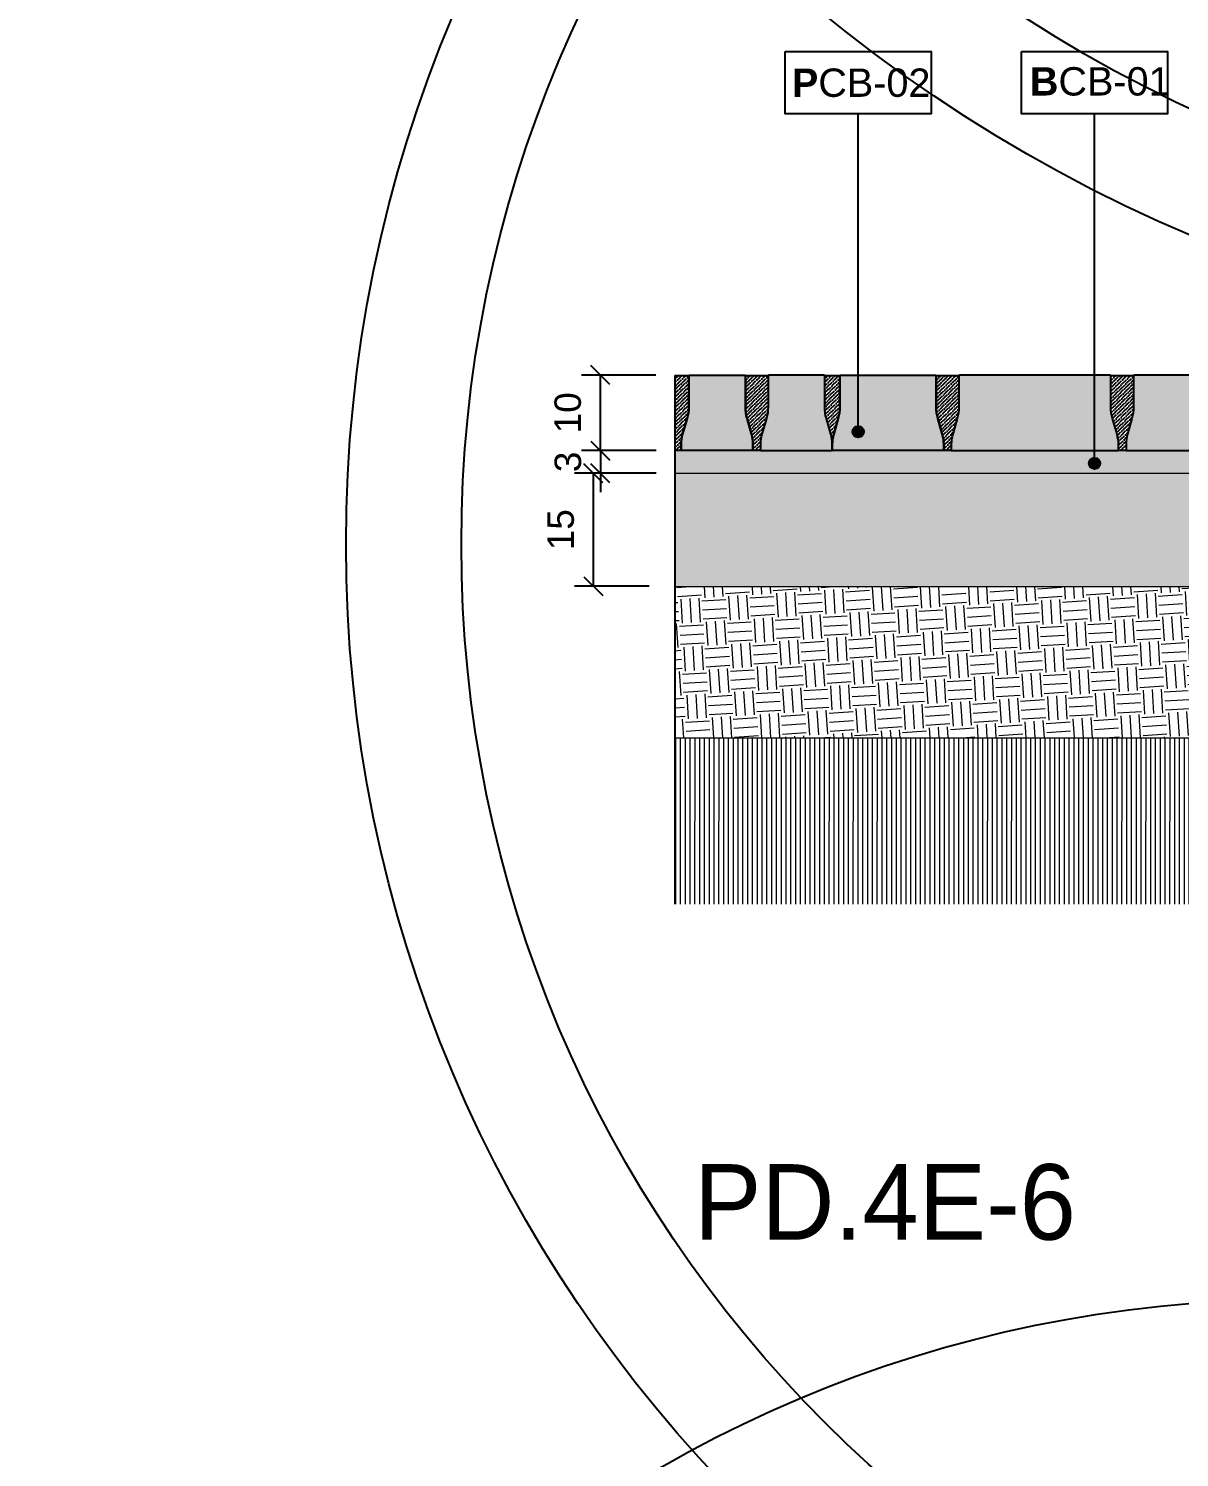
# Model space of a CAD drawing. Header units: metres. Extents: x -325 to 301, y -147 to 149.
# Drawn here: x 56.992 to 58.516, y 74.22 to 76.111 of the extents above; entities that cross this region are included whole.
import ezdxf

# ---------------------------------------------------------------- set-up
doc = ezdxf.new("R2010")
doc.units = ezdxf.units.M
doc.layers.get('Defpoints').update_dxf_attribs({"lineweight": 13})
for name, color, linetype, plot in [('-aux', 50, 'Continuous', False), ('-AUX-TWQ', 1, 'Continuous', False), ('-AUX_MON', 3, 'Continuous', False)]:
    doc.layers.add(name, color=color, linetype=linetype, plot=plot)
doc.layers.add('0-TX-1_25', color=7, linetype='Continuous', true_color=0x3f4f7f)
doc.layers.add('EIT_3 TR sorra', color=7, linetype='Continuous', true_color=0xd8ceb0)
doc.layers.add('03-TR-Paviment_05_Open Joint Precast Pavements', color=7, linetype='Continuous', lineweight=5, true_color=0xb3b3b3)
doc.layers.add('3-TR tot_u', color=7, linetype='Continuous', lineweight=5, true_color=0x787878)
for name, color, linetype, lineweight in [('1-CM', 7, 'Continuous', 0), ('3-TR Seleccionat', 44, 'Continuous', 0), ('3-TR Tot-u', 37, 'Continuous', 0)]:
    doc.layers.add(name, color=color, linetype=linetype, lineweight=lineweight)
for name, color, linetype in [('1-L- kodolé', 7, 'Continuous'), ('1-SECCIÓ', 1, 'Continuous'), ('A-KEYPLAN_HATCH', 7, 'Continuous'), ('A_TEXT_2', 7, 'Continuous')]:
    doc.layers.add(name, color=color, linetype=linetype)
doc.styles.get("Standard").update_dxf_attribs({"font": 'arial.ttf'})
doc.styles.add('x-llegenda materials$0$ENGRAVERS', font='TT0586M.TTF')
doc.dimstyles.new('ISO-25', dxfattribs={"dimtxt": 0.1, "dimasz": 0.1, "dimexe": 0.1, "dimexo": 0.1, "dimgap": 0.1, "dimtad": 1, "dimdec": 0, "dimlfac": 100, "dimzin": 9, "dimtxsty": 'Standard', "dimblk": 'OBLIQUE', "dimcen": 0.1, "dimadec": 0, "dimazin": 0, "dimtfac": 1, "dimtdec": 0, "dimtmove": 0, "dimatfit": 3, "dimldrblk": 'OBLIQUE', "dimfxl": 1, "dimarcsym": 0})

# ---------------------------------------------------------------- blocks, each defined once
blk = doc.blocks.new('_Oblique')
at = {"color": 0, "lineweight": -2}
blk.add_line((-0.499999999995058, -0.4999999998130015), (0.500000000028669, 0.500000000163238), dxfattribs=at)
blk = doc.blocks.new('*D1094')
at = {"layer": '0-TX-1_25', "color": 0, "lineweight": -2, "transparency": 16777216}
for p, q in [((57.82275283363418, 75.65227871959667), (57.72407200035325, 75.65227871959667)), ((57.74907200035324, 75.65227871959667), (57.74907200035324, 75.55227519607892)), ((57.82293980595258, 75.55227519607892), (57.72407200035325, 75.55227519607892))]:
    blk.add_line(p, q, dxfattribs=at)
at = {"layer": 'Defpoints', "color": 0, "transparency": 16777216}
for p in [(57.84775283363417, 75.65227871959667), (57.74907200035324, 75.55227519607892), (57.84793980595258, 75.55227519607892)]:
    blk.add_point(p, dxfattribs=at)
at = {"layer": '0-TX-1_25', "color": 0, "lineweight": -2, "transparency": 16777216, "xscale": 0.025, "yscale": 0.025, "zscale": 0.025}
for p, rotation in [((57.74907200035324, 75.65227871959667), 90), ((57.74907200035324, 75.55227519607892), 270)]:
    blk.add_blockref('_Oblique', p, dxfattribs=dict(at, rotation=rotation))
at = {"layer": '0-TX-1_25', "color": 0, "transparency": 16777216, "insert": (57.70620194578299, 75.60227695783777), "char_height": 0.035, "attachment_point": 5, "rotation": 90}
blk.add_mtext('10', dxfattribs=at)
blk = doc.blocks.new('*D1095')
at = {"layer": '0-TX-1_25', "color": 0, "lineweight": -2, "transparency": 16777216}
for p, q in [((57.74925898052884, 75.55227519607892), (57.74925898052884, 75.57727519607893)), ((57.82293980595258, 75.55227519607892), (57.72425898052884, 75.55227519607892)), ((57.74925898052884, 75.55227519607892), (57.74925898052884, 75.52227894296014)), ((57.82293980463242, 75.52227894296014), (57.72425898052884, 75.52227894296014)), ((57.74925898052884, 75.52227894296014), (57.74925898052884, 75.49727894296014))]:
    blk.add_line(p, q, dxfattribs=at)
at = {"layer": 'Defpoints', "color": 0, "transparency": 16777216}
for p in [(57.84793980595258, 75.55227519607892), (57.74925898052884, 75.52227894296014), (57.84793980463242, 75.52227894296014)]:
    blk.add_point(p, dxfattribs=at)
at = {"layer": '0-TX-1_25', "color": 0, "lineweight": -2, "transparency": 16777216, "xscale": 0.025, "yscale": 0.025, "zscale": 0.025}
for p, rotation in [((57.74925898052884, 75.55227519607892), 270), ((57.74925898052884, 75.52227894296014), 90)]:
    blk.add_blockref('_Oblique', p, dxfattribs=dict(at, rotation=rotation))
at = {"layer": '0-TX-1_25', "color": 0, "transparency": 16777216, "insert": (57.70637698871438, 75.5372770695195), "char_height": 0.035, "attachment_point": 5, "rotation": 90}
blk.add_mtext('3', dxfattribs=at)
blk = doc.blocks.new('*D1096')
at = {"layer": '0-TX-1_25', "color": 0, "lineweight": -2, "transparency": 16777216}
for p, q in [((57.82325876789861, 75.5222789424854), (57.71479386893256, 75.5222789424854)), ((57.73979386893256, 75.5222789424854), (57.73979386893256, 75.37281975556263)), ((57.81398064272133, 75.37281975556263), (57.71479386893256, 75.37281975556263))]:
    blk.add_line(p, q, dxfattribs=at)
at = {"layer": 'Defpoints', "color": 0, "transparency": 16777216}
for p in [(57.84825876789861, 75.5222789424854), (57.73979386893256, 75.37281975556263), (57.83898064272132, 75.37281975556263)]:
    blk.add_point(p, dxfattribs=at)
at = {"layer": '0-TX-1_25', "color": 0, "lineweight": -2, "transparency": 16777216, "xscale": 0.025, "yscale": 0.025, "zscale": 0.025}
for p, rotation in [((57.73979386893256, 75.5222789424854), 90), ((57.73979386893256, 75.37281975556263), 270)]:
    blk.add_blockref('_Oblique', p, dxfattribs=dict(at, rotation=rotation))
at = {"layer": '0-TX-1_25', "color": 0, "transparency": 16777216, "insert": (57.69692381436231, 75.44754934902399), "char_height": 0.035, "attachment_point": 5, "rotation": 90}
blk.add_mtext('15', dxfattribs=at)
blk = doc.blocks.new('POINT')
at = {"layer": '0-TX-1_25'}
h = blk.add_hatch(dxfattribs=at)
h.set_pattern_fill('ANGLE', color=256)
h.set_pattern_definition([(0, (-83.74681484067048, -12.72584030761209), (0, 6.985), [5.08, -1.905]), (90, (-83.74681484067048, -12.72584030761209), (-6.985, 4.277078946022131e-16), [5.08, -1.905])])
edge = h.paths.add_edge_path()
edge.add_arc((0, 0), 0.0075, 0, 360)
h = blk.add_hatch(color=256, dxfattribs=at)
h.dxf.hatch_style = 1
edge = h.paths.add_edge_path()
edge.add_arc((0, 0), 0.0075, 0, 360)
blk.add_circle((0, 0), 0.0075, dxfattribs=at)
blk = doc.blocks.new('hatch keyplan 2')
at = {"layer": 'A-KEYPLAN_HATCH'}
blk.add_lwpolyline([(0, 0.005476596624248486), (0.012874798693294, 0.005476596623793739), (0.012874798693294, -2.273736754432321e-13), (0, 0)], close=True, dxfattribs=at)
blk = doc.blocks.new('hatch keyplan')
at = {"layer": 'A-KEYPLAN_HATCH'}
blk.add_blockref('hatch keyplan 2', (1.430579833341536, 0.8521467901477053), dxfattribs=at)
blk = doc.blocks.new('B-CB01')
at = {"layer": 'A-KEYPLAN_HATCH'}
blk.add_blockref('hatch keyplan', (-1.430579833341536, -0.8521467901477052), dxfattribs=at)
at = {"layer": 'A_TEXT_2', "insert": (-0.0007977308478921419, 0.004105509799023688), "char_height": 0.0025, "attachment_point": 1}
blk.add_mtext_dynamic_manual_height_columns('\\pi0.00152;{\\fArial|b1|i0|c0|p34;B}CB-01', width=0.01456192034901793, gutter_width=0.015, heights=[0], dxfattribs=at)
blk = doc.blocks.new('PCB03')
at = {"layer": 'A-KEYPLAN_HATCH'}
blk.add_blockref('hatch keyplan', (-1.42957983326266, -0.8521467901535917), dxfattribs=at)
at = {"layer": 'A_TEXT_2', "insert": (0.0002022692309803231, 0.0039881901570753), "char_height": 0.0025, "attachment_point": 1}
blk.add_mtext_dynamic_manual_height_columns('\\pi0.00139;{\\fArial|b1|i0|c0|p34;P}CB-02', width=0.01456192034901793, gutter_width=0.015, heights=[0], dxfattribs=at)

msp = doc.modelspace()

# ---------------------------------------------------------------- hatches: boundary and pattern name
at = {"layer": '03-TR-Paviment_05_Open Joint Precast Pavements'}
h = msp.add_hatch(color=256, dxfattribs=at)
h.dxf.hatch_style = 1
edge = h.paths.add_edge_path()
edge.add_line((57.8562230677293, 75.55227871775085), (57.85622306734687, 75.56047449936551))
edge.add_arc((57.90464062352899, 75.56047450022561), 0.04841755618212319, 164.0009818914232, 180.0000010178121, ccw=False)
edge.add_line((57.85809845265879, 75.57381938978446), (57.86404509372597, 75.59455912436258))
edge.add_arc((57.80911391881257, 75.61030936953193), 0.05714459029743165, 344.00097900546, 359.9999981317428)
edge.add_line((57.86625850911, 75.6103093676686), (57.86625850952764, 75.65143464193193))
edge.add_line((57.86625850952764, 75.65143464193193), (57.8670557155979, 75.65143464285514))
edge.add_line((57.8670557155979, 75.65143464285514), (57.86705571467517, 75.65227871959664))
edge.add_line((57.86705571467517, 75.65227871959664), (57.94035351004911, 75.65227871792096))
edge.add_line((57.94035351004911, 75.65227871792096), (57.94035350817791, 75.6514346397825))
edge.add_line((57.94035350817791, 75.6514346397825), (57.94115071378251, 75.65143464349968))
edge.add_line((57.94115071378251, 75.65143464349968), (57.94115071289921, 75.61030936644238))
edge.add_arc((57.99829530153981, 75.61030936737805), 0.0571445886405968, 180.0000009381467, 195.99902006443)
edge.add_line((57.94336412796338, 75.59455912355708), (57.94931076814366, 75.57381938559857))
edge.add_arc((57.90276859653667, 75.56047450029857), 0.0484175557165482, -6.10270188872164e-06, 15.999013023686189, ccw=False)
edge.add_line((57.95118615225321, 75.5604744951415), (57.95118615217, 75.5522787167865))
edge.add_line((57.95118615217, 75.5522787167865), (57.8562230677293, 75.55227871775085))
h = msp.add_hatch(color=256, dxfattribs=at)
h.dxf.hatch_style = 1
edge = h.paths.add_edge_path()
edge.add_line((58.05614923778415, 75.55227871572058), (58.05614923786736, 75.56047449593824))
edge.add_arc((58.00773167813875, 75.56047449659057), 0.0484175597286054, 359.9999992280476, 375.9990183544354)
edge.add_line((58.05427385236081, 75.57381938732662), (58.04832721311186, 75.5945591215598))
edge.add_arc((58.10325839023493, 75.61030936418963), 0.05714459172157181, 179.9999988099977, 195.9990179362802, ccw=False)
edge.add_line((58.04611379851336, 75.6103093653765), (58.04611379799967, 75.65143464010548))
edge.add_line((58.04611379799967, 75.65143464010548), (58.04531659332639, 75.65143464011355))
edge.add_line((58.04531659332639, 75.65143464011355), (58.04531659286928, 75.65227871592371))
edge.add_line((58.04531659286928, 75.65227871592371), (57.97201879889234, 75.6522787175994))
edge.add_line((57.97201879889234, 75.6522787175994), (57.97201879888376, 75.65143464039225))
edge.add_line((57.97201879888376, 75.65143464039225), (57.97122159374481, 75.65143464319429))
edge.add_line((57.97122159374481, 75.65143464319429), (57.97122159286153, 75.61030936613702))
edge.add_arc((57.91407700776718, 75.61030936704218), 0.05714458509434196, 344.00097996616404, 359.9999990924447, ccw=False)
edge.add_line((57.96900817794312, 75.59455912422796), (57.96306153780728, 75.57381938499326))
edge.add_arc((58.00960370678796, 75.56047449401039), 0.04841755475828228, 164.0009796552763, 179.9999987816659)
edge.add_line((57.96118615202968, 75.56047449503994), (57.96118615287778, 75.55227871668494))
edge.add_line((57.96118615287778, 75.55227871668494), (58.05614923778415, 75.55227871572058))
h = msp.add_hatch(color=256, dxfattribs=at)
h.dxf.hatch_style = 1
edge = h.paths.add_edge_path()
edge.add_line((58.05614923778413, 75.55227871711756), (58.05614923786736, 75.56047449593824))
edge.add_arc((58.10456679120158, 75.56047449301911), 0.04841755333422535, 164.0009774192146, 179.9999965456038, ccw=False)
edge.add_line((58.0580246241106, 75.57381938542586), (58.06397126378079, 75.59455912140095))
edge.add_arc((58.00904008485524, 75.61030936206572), 0.05714459291261273, 344.0009844557787, 360.0000035820609)
edge.add_line((58.06618467776786, 75.61030936563833), (58.06618467725417, 75.65143463943596))
edge.add_line((58.06618467725417, 75.65143463943596), (58.06698188472142, 75.65143463989355))
edge.add_line((58.06698188472142, 75.65143463989355), (58.06698188426434, 75.65227871710069))
edge.add_line((58.06698188426434, 75.65227871710069), (58.1928077559778, 75.65227871768556))
edge.add_line((58.1928077559778, 75.65227871768556), (58.19280775457224, 75.65143463861577))
edge.add_line((58.19280775457224, 75.65143463861577), (58.1936049606425, 75.65143464326428))
edge.add_line((58.1936049606425, 75.65143464326428), (58.19360496022487, 75.61030936667265))
edge.add_arc((58.2507495490984, 75.61030936926507), 0.05714458887352697, 180.0000025992741, 195.9990217255566)
edge.add_line((58.1958183757547, 75.59455912378732), (58.201765014538, 75.57381938536317))
edge.add_arc((58.15522284409511, 75.5604744917793), 0.04841755688074691, 3.7001378814238706e-06, 15.999022826525788, ccw=False)
edge.add_line((58.20364040097585, 75.56047449490609), (58.20364040042696, 75.55227871608544))
edge.add_line((58.20364040042696, 75.55227871608544), (58.05614923778413, 75.55227871711756))
h = msp.add_hatch(color=256, dxfattribs=at)
h.dxf.hatch_style = 1
edge = h.paths.add_edge_path()
edge.add_line((58.43494801874697, 75.55227871606476), (58.43494801976151, 75.56047449488544))
edge.add_arc((58.38653046168969, 75.56047449530503), 0.04841755807181869, 359.999999503471, 375.9990186298581)
edge.add_line((58.43307263425498, 75.57381938580816), (58.42712599407468, 75.59455912097268))
edge.add_arc((58.48205717262161, 75.61030936549206), 0.05714459361107577, 180.0000002376784, 195.9990193639602, ccw=False)
edge.add_line((58.42491257901053, 75.610309365255), (58.42491257942817, 75.65143463951834))
edge.add_line((58.42491257942817, 75.65143463951834), (58.42411537428921, 75.65143463952643))
edge.add_line((58.42411537428921, 75.65143463952643), (58.42411537429778, 75.65227871533659))
edge.add_line((58.42411537429778, 75.65227871533659), (58.2245439249882, 75.65227871829458))
edge.add_line((58.2245439249882, 75.65227871829458), (58.22454392497963, 75.65143464108743))
edge.add_line((58.22454392497963, 75.65143464108743), (58.22374671937501, 75.65143464482082))
edge.add_line((58.22374671937501, 75.65143464482082), (58.22374671942304, 75.6103093682292))
edge.add_arc((58.16660212816726, 75.61030936488942), 0.05714459125578496, -15.999015777667921, 3.3486143138361513e-06, ccw=False)
edge.add_line((58.22153330543597, 75.59455912445749), (58.21558666530012, 75.57381938522279))
edge.add_arc((58.26212883262399, 75.5604744944728), 0.04841755310144998, 164.0009793797863, 179.9999985061752)
edge.add_line((58.21371127952253, 75.56047449573515), (58.21371127943932, 75.55227871738015))
edge.add_line((58.21371127943932, 75.55227871738015), (58.43494801874697, 75.55227871606476))
h = msp.add_hatch(color=256, dxfattribs=at)
h.dxf.hatch_style = 1
edge = h.paths.add_edge_path()
edge.add_line((58.53991110389543, 75.55227871593019), (58.53991110537567, 75.56047449428519))
edge.add_arc((58.49149354210069, 75.56047449374644), 0.04841756327498104, 6.375366312448263e-07, 15.99901976392784)
edge.add_line((58.53803571940347, 75.5738193866049), (58.53208907875751, 75.59455912176942))
edge.add_arc((58.58702025114288, 75.61030936204392), 0.05714458651820025, 179.9999978491674, 195.9990169754488, ccw=False)
edge.add_line((58.52987566462468, 75.61030936418908), (58.52987566457664, 75.65143463845241))
edge.add_line((58.52987566457664, 75.65143463845241), (58.52907845943771, 75.65143463939184))
edge.add_line((58.52907845943771, 75.65143463939184), (58.52907846037758, 75.65227871520199))
edge.add_line((58.52907846037758, 75.65227871520199), (58.45578066546929, 75.65227871641201))
edge.add_line((58.45578066546929, 75.65227871641201), (58.45578066546073, 75.65143463827351))
edge.add_line((58.45578066546073, 75.65143463827351), (58.45498345939045, 75.65143464293824))
edge.add_line((58.45498345939045, 75.65143464293824), (58.45498345990413, 75.61030936541529))
edge.add_arc((58.39783887172914, 75.61030936419795), 0.05714458817499947, -15.999017905717722, 1.2205653092678403e-06, ccw=False)
edge.add_line((58.45277004545141, 75.59455912257492), (58.44682340531556, 75.57381938334021))
edge.add_arc((58.4933655709826, 75.56047449282315), 0.04841755144460884, 164.0009791043633, 179.9999982307518)
edge.add_line((58.444948019538, 75.56047449431824), (58.44494802038609, 75.55227871596321))
edge.add_line((58.44494802038609, 75.55227871596321), (58.53991110389543, 75.55227871593019))
at = {"layer": '3-TR Seleccionat'}
h = msp.add_hatch(dxfattribs=at)
h.set_pattern_fill('ANSI31', color=256, scale=0.002, angle=225, style=0)
h.set_pattern_definition([(270, (441135.5039086265, -650761.3508439687), (-0.00635, -1.734723475976807e-18), [])])
h.paths.add_polyline_path([(59.80265344250414, 75.17227965858831), (60.84775282535403, 75.15237770524796), (60.84775282535403, 74.95227871894475), (57.84775282446253, 74.95227871894475), (57.84856093826638, 75.08234860804284), (57.8484523784982, 75.17227519725441)])
at = {"layer": '3-TR Tot-u'}
h = msp.add_hatch(dxfattribs=at)
h.set_pattern_fill('EARTH', color=256, scale=0.004999999999999999, angle=-86.391219267863, style=0)
h.set_pattern_definition([(273.608780732137, (0, 0), (0.03368549787401787, -0.02968858758815477), [0.03174999999999999, -0.03174999999999999]), (273.608780732137, (0.01188264102415737, 0.0007494206785993311), (0.03368549787401787, -0.02968858758815477), [0.03174999999999999, -0.03174999999999999]), (273.608780732137, (0.02376528204831474, 0.001498841357198662), (0.03368549787401787, -0.02968858758815477), [0.03174999999999999, -0.03174999999999999]), (3.608780732137, (0.02797596928256697, -0.002212232091320683), (0.02968858758815477, 0.03368549787401787), [0.03174999999999999, -0.03174999999999999]), (3.608780732137, (0.0287253899611663, -0.01409487311547805), (0.02968858758815477, 0.03368549787401787), [0.03174999999999999, -0.03174999999999999]), (3.608780732137, (0.02947481063976563, -0.02597751413963542), (0.02968858758815477, 0.03368549787401787), [0.03174999999999999, -0.03174999999999999])])
edge = h.paths.add_edge_path()
edge.add_line((59.31025608375086, 75.17227860136224), (59.35565548843798, 75.37227872641999))
edge.add_line((59.35565548843798, 75.37227872641999), (59.1058551235736, 75.3722781253735))
edge.add_line((59.1058551235736, 75.3722781253735), (59.1058551235736, 75.20948593992073))
edge.add_arc((59.1058551235736, 75.20198593992073), 0.007499999999993179, 0, 90.00000000005417, ccw=False)
edge.add_arc((59.1058551235736, 75.20198593992073), 0.007500000000000284, -180, 0, ccw=False)
edge.add_arc((59.10585512357359, 75.20198593992073), 0.007499999999993179, 89.99999999994583, 180, ccw=False)
edge.add_line((59.1058551235736, 75.20948593992073), (59.1058551235736, 75.3722781253735))
edge.add_line((59.1058551235736, 75.3722781253735), (57.84775282446253, 75.3722751956259))
edge.add_line((57.84775282446253, 75.3722751956259), (57.84775282446253, 75.17227519562535))
edge.add_line((57.84775282446253, 75.17227519562535), (59.31025608375086, 75.17227860136224))
at = {"layer": '3-TR tot_u'}
h = msp.add_hatch(dxfattribs=at)
h.set_pattern_fill('AR-CONC', color=256, scale=0.0002, angle=87.96384054767357)
h.set_pattern_definition([(137.9638405476736, (0, 0), (0.004480416120781207, 0.03630066382291988), [0.00381, -0.04191]), (82.96384054767357, (0, 0), (-0.03843768370918586, -0.005686575923155582), [0.003048, -0.033528116834]), (188.4152852476736, (0.0003733669384577386, 0.003025045600581774), (-0.03395726603521646, 0.03061408774834732), [0.00323800176, -0.03561804892000001]), (134.1480405476736, (-0.01015358500518613, 0.0003609869006757229), (0.01032945537973728, 0.05388282195206574), [0.005715, -0.062865]), (184.5993981576735, (-0.009292802661618329, 0.004851218245205973), (-0.04776697649700559, 0.04920906782557627), [0.004857004628, -0.053427121632]), (79.14799171767362, (-0.01015358500518613, 0.0003609869006757229), (-0.0477669764944736, 0.04920906782818277), [0.004571993413999999, -0.050291946384]), (108.9638405476736, (-0.007434695303551734, 0.005347532678099855), (0.0215175037808441, 0.02957703174842797), [0.00381, -0.04191]), (53.96384054767359, (-0.007434695303551734, 0.005347532678099855), (-0.03637516630485473, 0.01366144864868146), [0.003048, -0.033528]), (159.4152855476736, (-0.005641569978313572, 0.007812285322287756), (-0.01485766271642759, 0.04323848033629496), [0.00323800176, -0.03561798752]), (125.4638405476736, (0, 0), (-0.01687838247048286, 0.001218182225817185), [0, -0.03312159999999999, 0, -0.034036, 0, -0.033655]), (95.46384054767358, (0, 0), (-0.01954864093327544, 0.01406738186078235), [0, -0.0194056, 0, -0.0323596, 0, -0.012827]), (55.46384054767358, (-0.0004025003942534309, -0.01132124728078253), (0.002108537752217022, 0.02706028803921118), [0, -0.0127, 0, -0.039624, 0, -0.052578]), (45.46384054767357, (-0.0005829938445912924, -0.01639803978337559), (-0.004029475275637384, 0.02978781230599903), [0, -0.01651, 0, -0.0263144, 0, -0.037338])])
h.paths.add_polyline_path([(57.84775283363415, 75.51413927146139), (57.84775283363415, 75.37227519562592), (59.35565548843798, 75.37227872641999), (59.38970505430913, 75.52227887464493), (57.84825876696727, 75.52227894248537)])
at = {"layer": 'EIT_3 TR sorra'}
h = msp.add_hatch(dxfattribs=at)
h.set_pattern_fill('ANSI36', color=256, scale=0.001075000000000009, angle=-0.5853068080104545, style=0, double=1)
h.set_pattern_definition([(44.41469319198954, (28.29464696503149, 5.344629051311193), (0.001877787426372729, 0.006618133599094154), [0.00853281250000004, -0.00170656250000001, 0, -0.00170656250000001])])
edge = h.paths.add_edge_path()
edge.add_line((57.85619217281491, 75.55227836270163), (57.84775283278524, 75.55227519562645))
edge.add_line((57.84775283278524, 75.55227519562645), (57.84794236185417, 75.56047671362951))
edge.add_line((57.84794236185417, 75.56047671362951), (57.84794652062353, 75.57382160119423))
edge.add_line((57.84794652062353, 75.57382160119423), (57.84795298390672, 75.59456133936007))
edge.add_line((57.84795298390672, 75.59456133936007), (57.84795789227474, 75.61031158032573))
edge.add_line((57.84795789227474, 75.61031158032573), (57.84797070954495, 75.65144034109886))
edge.add_line((57.84797070954495, 75.65144034109886), (57.86625850952764, 75.65143464193191))
edge.add_line((57.86625850952764, 75.65143464193191), (57.8662456919458, 75.61030588142867))
edge.add_arc((57.80910110371372, 75.61032368392861), 0.05714459100512207, 343.9831312730389, 359.9821503993659, ccw=False)
edge.add_line((57.86402737041428, 75.59455632817433), (57.85807426903449, 75.57381844469549))
edge.add_arc((57.90461227442901, 75.5604590556629), 0.04841755075821928, 163.9831296617174, 179.982148787936)
edge.add_line((57.85619472602077, 75.56047414075223), (57.85619217281491, 75.55227836270163))
edge.add_line((57.85619217281491, 75.55227836270163), (57.84775283278524, 75.55227519562645))
h = msp.add_hatch(dxfattribs=at)
h.set_pattern_fill('ANSI36', color=256, scale=0.001075000000000009, angle=-0.5853068080104545, style=0, double=1)
h.set_pattern_definition([(44.41469319198954, (28.39964094186806, 5.344626288839612), (0.001877787426372729, 0.006618133599094154), [0.00853281250000004, -0.00170656250000001, 0, -0.00170656250000001])])
edge = h.paths.add_edge_path()
edge.add_line((57.96118614965147, 75.55227560023005), (57.95118615217, 75.5522787167865))
edge.add_line((57.95118615217, 75.5522787167865), (57.95118870494799, 75.5604744957864))
edge.add_arc((57.90277115813085, 75.56048957834685), 0.04841754916632727, 359.9821517799431, 375.9811709060539)
edge.add_line((57.94931747683069, 75.57381996779226), (57.94337730077926, 75.5945615591548))
edge.add_arc((57.99831337575893, 75.61029468436412), 0.05714458472177714, 179.9821473494165, 195.9811664756365, ccw=False)
edge.add_line((57.94116879381114, 75.610312489904), (57.94118161047178, 75.65144125067732))
edge.add_line((57.94118161047178, 75.65144125067732), (57.97125248636421, 75.65143187946033))
edge.add_line((57.97125248636421, 75.65143187946033), (57.97123966878237, 75.61030311895709))
edge.add_arc((57.91409508055024, 75.61032092145705), 0.05714459100517181, 343.983131273039, 359.9821503993516, ccw=False)
edge.add_line((57.96902134725084, 75.59455356570275), (57.96306824587106, 75.57381568222391))
edge.add_arc((58.00960625126559, 75.56045629319132), 0.04841755075823294, 163.9831296617221, 179.9821487879361)
edge.add_line((57.96118870285733, 75.56047137828065), (57.96118614965147, 75.55227560023005))
edge.add_line((57.96118614965147, 75.55227560023005), (57.95118615217, 75.5522787167865))
h = msp.add_hatch(dxfattribs=at)
h.set_pattern_fill('ANSI36', color=256, scale=0.001075000000000009, angle=-0.5853068080104545, style=0, double=1)
h.set_pattern_definition([(44.41469319198954, (28.59956711031354, 5.344596701740093), (0.001877787426372729, 0.006618133599094154), [0.00853281250000004, -0.00170656250000001, 0, -0.00170656250000001])])
edge = h.paths.add_edge_path()
edge.add_line((58.05614923875212, 75.55227871661373), (58.05615179242326, 75.56047449464563))
edge.add_arc((58.00773424126631, 75.56048958139588), 0.0484175535074427, 359.9821468234676, 375.9811659495793)
edge.add_line((58.05428056529266, 75.57381996800993), (58.04834038873853, 75.59456155846061))
edge.add_arc((58.10327647437332, 75.61029468641425), 0.05714459572067044, 179.9821470533074, 195.981166179526, ccw=False)
edge.add_line((58.04613188142674, 75.61031249225289), (58.04614469697215, 75.6514412600616))
edge.add_line((58.04614469697215, 75.6514412600616), (58.06621557343777, 75.65143500338213))
edge.add_line((58.06621557343777, 75.65143500338213), (58.06620275930693, 75.61030623598256))
edge.add_arc((58.00905816907792, 75.61032404164598), 0.0571445930030311, 343.9831281018306, 359.98214722814186, ccw=False)
edge.add_line((58.06398443682614, 75.59455668230038), (58.05803133680478, 75.57381879783485))
edge.add_arc((58.10456933352056, 75.56045939847645), 0.0484175452654792, 163.983115083088, 179.9821342093026)
edge.add_line((58.05615179060889, 75.56047449588368), (58.05614923778413, 75.55227871572058))
h = msp.add_hatch(dxfattribs=at)
h.set_pattern_fill('ANSI36', color=256, scale=0.001075000000000009, angle=-0.5853068080104545, style=0, double=1)
h.set_pattern_definition([(44.41469319198954, (28.65209519012502, 5.344626288138548), (0.001877787426372729, 0.006618133599094154), [0.00853281250000004, -0.00170656250000001, 0, -0.00170656250000001])])
edge = h.paths.add_edge_path()
edge.add_line((58.21364039790844, 75.55227559952898), (58.20364040042696, 75.55227871608544))
edge.add_line((58.20364040042696, 75.55227871608544), (58.20364295320496, 75.56047449508533))
edge.add_arc((58.15522540638781, 75.56048957764578), 0.04841754916632727, 359.9821517799431, 375.9811709060539)
edge.add_line((58.20177172508765, 75.5738199670912), (58.19583154903623, 75.59456155845373))
edge.add_arc((58.2507676240159, 75.61029468366306), 0.05714458472177714, 179.9821473494165, 195.9811664756365, ccw=False)
edge.add_line((58.19362304206811, 75.61031248920294), (58.19363585872875, 75.65144124997626))
edge.add_line((58.19363585872875, 75.65144124997626), (58.22370673462117, 75.65143187875927))
edge.add_line((58.22370673462117, 75.65143187875927), (58.22369391703933, 75.61030311825603))
edge.add_arc((58.16654932880721, 75.61032092075598), 0.05714459100517181, 343.983131273039, 359.9821503993516, ccw=False)
edge.add_line((58.22147559550781, 75.59455356500169), (58.21552249412802, 75.57381568152285))
edge.add_arc((58.26206049952256, 75.56045629249026), 0.04841755075823294, 163.9831296617221, 179.9821487879361)
edge.add_line((58.2136429511143, 75.56047137757959), (58.21364039790844, 75.55227559952898))
edge.add_line((58.21364039790844, 75.55227559952898), (58.20364040042696, 75.55227871608544))
h = msp.add_hatch(dxfattribs=at)
h.set_pattern_fill('ANSI36', color=256, scale=0.001075000000000009, angle=-0.5853068080104545, style=0, double=1)
h.set_pattern_definition([(44.41469319198954, (28.88340280844503, 5.344626288117871), (0.001877787426372729, 0.006618133599094154), [0.00853281250000004, -0.00170656250000001, 0, -0.00170656250000001])])
edge = h.paths.add_edge_path()
edge.add_line((58.44494801622844, 75.5522755995083), (58.43494801874697, 75.55227871606476))
edge.add_line((58.43494801874697, 75.55227871606476), (58.43495057152496, 75.56047449506465))
edge.add_arc((58.38653302470782, 75.5604895776251), 0.04841754916632727, 359.9821517799431, 375.9811709060539)
edge.add_line((58.43307934340766, 75.57381996707052), (58.42713916735623, 75.59456155843306))
edge.add_arc((58.4820752423359, 75.61029468364238), 0.05714458472177714, 179.9821473494165, 195.9811664756365, ccw=False)
edge.add_line((58.42493066038811, 75.61031248918226), (58.42494347704875, 75.65144124995558))
edge.add_line((58.42494347704875, 75.65144124995558), (58.45501435294118, 75.65143187873859))
edge.add_line((58.45501435294118, 75.65143187873859), (58.45500153535934, 75.61030311823535))
edge.add_arc((58.39785694712721, 75.6103209207353), 0.05714459100517181, 343.983131273039, 359.9821503993516, ccw=False)
edge.add_line((58.45278321382781, 75.59455356498101), (58.44683011244803, 75.57381568150217))
edge.add_arc((58.49336811784256, 75.56045629246958), 0.04841755075823294, 163.9831296617221, 179.9821487879361)
edge.add_line((58.4449505694343, 75.56047137755891), (58.44494801622844, 75.5522755995083))
edge.add_line((58.44494801622844, 75.5522755995083), (58.43494801874697, 75.55227871606476))
h = msp.add_hatch(dxfattribs=at)
h.set_pattern_fill('ANSI36', color=256, scale=0.001075000000000009, angle=-0.6007409608674649, style=0, double=1)
h.set_pattern_definition([(44.39925903913254, (68.07752234721556, 216.8941087396815), (0.001879570129770474, 0.006617627526642532), [0.00853281250000007, -0.001706562500000014, 0, -0.001706562500000014])])
h.paths.add_polyline_path([(59.39651497635462, 75.55227894337091), (59.38986391528579, 75.52227887516709), (57.8482587683185, 75.52227889731626), (57.84825876913457, 75.55227889757701)])

# ---------------------------------------------------------------- linework, layer by layer
at = {"layer": '-aux'}
for points in [[(57.84797070954495, 75.65144034109886), (57.86625850952764, 75.65143464193191), (57.8662456919458, 75.61030588142867, -0.0699225111484148), (57.86402737041428, 75.59455632817433), (57.85807426903449, 75.57381844469549, 0.06992251114798485), (57.85619472602077, 75.56047414075223), (57.85619217281491, 75.55227836270163), (57.84775283277003, 75.5522814792581)], [(57.96118614965147, 75.55227560023005), (57.95118615217, 75.5522787167865), (57.95118870494799, 75.5604744957864, 0.06992251114754273), (57.94931747683069, 75.57381996779226), (57.94337730077926, 75.5945615591548, -0.06992251114800961), (57.94116879381114, 75.610312489904), (57.94118161047178, 75.65144125067732), (57.97125248636421, 75.65143187946033), (57.97123966878237, 75.61030311895709, -0.0699225111484148), (57.96902134725084, 75.59455356570275), (57.96306824587106, 75.57381568222391, 0.06992251114798485), (57.96118870285733, 75.56047137828065), (57.96118614965147, 75.55227560023005), (57.95118615217, 75.5522787167865)], [(58.05614923778413, 75.55227871572058), (58.05614923875212, 75.55227871661373), (58.05615179242326, 75.56047449464563, 0.06992251114754273), (58.05428056529266, 75.57381996800993), (58.04834038873853, 75.59456155846061, -0.06992251114800961), (58.04613188142674, 75.61031249225289), (58.04614469697215, 75.6514412600616), (58.06621557343777, 75.65143500338213), (58.06620275930693, 75.61030623598256, -0.0699225111484148), (58.06398443682614, 75.59455668230038), (58.05803133680478, 75.57381879783485, 0.06992251114798485), (58.05615179060889, 75.56047449588368), (58.05614923778413, 75.55227871572058), (58.05614923875212, 75.55227871661373)], [(58.21364039790844, 75.55227559952898), (58.20364040042696, 75.55227871608544), (58.20364295320496, 75.56047449508533, 0.06992251114754273), (58.20177172508765, 75.5738199670912), (58.19583154903623, 75.59456155845373, -0.06992251114800961), (58.19362304206811, 75.61031248920294), (58.19363585872875, 75.65144124997626), (58.22370673462117, 75.65143187875927), (58.22369391703933, 75.61030311825603, -0.0699225111484148), (58.22147559550781, 75.59455356500169), (58.21552249412802, 75.57381568152285, 0.06992251114798485), (58.2136429511143, 75.56047137757959), (58.21364039790844, 75.55227559952898), (58.20364040042696, 75.55227871608544)], [(58.44494801622844, 75.5522755995083), (58.43494801874697, 75.55227871606476), (58.43495057152496, 75.56047449506465, 0.06992251114754273), (58.43307934340766, 75.57381996707052), (58.42713916735623, 75.59456155843306, -0.06992251114800961), (58.42493066038811, 75.61031248918226), (58.42494347704875, 75.65144124995558), (58.45501435294118, 75.65143187873859), (58.45500153535934, 75.61030311823535, -0.0699225111484148), (58.45278321382781, 75.59455356498101), (58.44683011244803, 75.57381568150217, 0.06992251114798485), (58.4449505694343, 75.56047137755891), (58.44494801622844, 75.5522755995083), (58.43494801874697, 75.55227871606476)]]:
    msp.add_lwpolyline(points, format="xyb", dxfattribs=at)
msp.add_lwpolyline([(57.85619217281491, 75.55227836270163), (57.84793980774089, 75.55228093459844)], dxfattribs=at)
at = {"layer": '-AUX-TWQ'}
msp.add_circle((58.66134316691603, 72.75986779231152), 1.668892107557383, dxfattribs=at)
at = {"layer": '-AUX_MON'}
for centre, radius in [((59.31645753914654, 77.69116589169062), 2.013465050853865), ((59.31645753914654, 77.69116589169062), 1.860822411105346), ((59.2095278955103, 75.42820702901146), 1.796930445011648), ((59.2095278955103, 75.42820702901146), 1.644287805263133)]:
    msp.add_circle(centre, radius, dxfattribs=at)
at = {"layer": '0-TX-1_25'}
for points in [[(58.09042072459045, 75.57721592900451), (58.09042072458998, 75.99804058820288)], [(58.40339150563005, 75.53539098024748), (58.40339150563005, 75.99804058820288)]]:
    msp.add_lwpolyline(points, dxfattribs=at)
at = {"layer": '1-CM'}
msp.add_line((57.84825876696727, 75.52227894248537), (59.38970505430913, 75.52227887464493), dxfattribs=at)
for points in [[(57.84775283278524, 75.55227519562645), (59.39651497635462, 75.55227894337091)], [(59.39176924681172, 75.55227893188705), (57.84793980595255, 75.5522751960789), (57.84825876789859, 75.52227889731624), (59.11070497273752, 75.52227892444947)], [(57.84775285185982, 75.37227519562596), (59.3556554840489, 75.37227870708455)], [(57.84775331760058, 75.1722751956265), (59.80265344250414, 75.17227974800983)]]:
    msp.add_lwpolyline(points, dxfattribs=at)
at = {"layer": '1-L- kodolé'}
for points in [[(57.8562230677293, 75.55227871775085), (57.85622306734687, 75.56047449936551, -0.06992251114875708), (57.85809845265879, 75.57381938978446), (57.86404509372597, 75.59455912436258, 0.0699225111482901), (57.86625850911, 75.6103093676686), (57.86625850952764, 75.65143464193193), (57.8670557155979, 75.65143464285514), (57.86705571467517, 75.65227871959664), (57.94035351004911, 75.65227871792096), (57.94035350817791, 75.6514346397825), (57.94115071378251, 75.65143464349968), (57.94115071289921, 75.61030936644238, 0.0699225111482901), (57.94336412796338, 75.59455912355708), (57.94931076814366, 75.57381938559857, -0.06992251114875708), (57.95118615225321, 75.5604744951415), (57.95118615217, 75.5522787167865)], [(58.05614923778415, 75.55227871572058), (58.05614923786736, 75.56047449593824, 0.06992251114875708), (58.05427385236081, 75.57381938732662), (58.04832721311186, 75.5945591215598, -0.0699225111482901), (58.04611379851336, 75.6103093653765), (58.04611379799967, 75.65143464010548), (58.04531659332639, 75.65143464011355), (58.04531659286928, 75.65227871592371), (57.97201879889234, 75.6522787175994), (57.97201879888376, 75.65143464039225), (57.97122159374481, 75.65143464319429), (57.97122159286153, 75.61030936613702, -0.0699225111482901), (57.96900817794312, 75.59455912422796), (57.96306153780728, 75.57381938499326, 0.06992251114875708), (57.96118615202968, 75.56047449503994), (57.96118615287778, 75.55227871668494)], [(58.05614923778413, 75.55227871711756), (58.05614923786736, 75.56047449593824, -0.06992251114875708), (58.0580246241106, 75.57381938542586), (58.06397126378079, 75.59455912140095, 0.0699225111482901), (58.06618467776786, 75.61030936563833), (58.06618467725417, 75.65143463943596), (58.06698188472142, 75.65143463989355), (58.06698188426434, 75.65227871710069), (58.1928077559778, 75.65227871768556), (58.19280775457224, 75.65143463861577), (58.1936049606425, 75.65143464326428), (58.19360496022487, 75.61030936667265, 0.0699225111482901), (58.1958183757547, 75.59455912378732), (58.201765014538, 75.57381938536317, -0.06992251114875708), (58.20364040097585, 75.56047449490609), (58.20364040042696, 75.55227871608544)], [(58.43494801874697, 75.55227871606476), (58.43494801976151, 75.56047449488544, 0.06992251114875708), (58.43307263425498, 75.57381938580816), (58.42712599407468, 75.59455912097268, -0.0699225111482901), (58.42491257901053, 75.610309365255), (58.42491257942817, 75.65143463951834), (58.42411537428921, 75.65143463952643), (58.42411537429778, 75.65227871533659), (58.2245439249882, 75.65227871829458), (58.22454392497963, 75.65143464108743), (58.22374671937501, 75.65143464482082), (58.22374671942304, 75.6103093682292, -0.0699225111482901), (58.22153330543597, 75.59455912445749), (58.21558666530012, 75.57381938522279, 0.06992251114875708), (58.21371127952253, 75.56047449573515), (58.21371127943932, 75.55227871738015)], [(58.53991110389543, 75.55227871593019), (58.53991110537567, 75.56047449428519, 0.06992251114875708), (58.53803571940347, 75.5738193866049), (58.53208907875751, 75.59455912176942, -0.0699225111482901), (58.52987566462468, 75.61030936418908), (58.52987566457664, 75.65143463845241), (58.52907845943771, 75.65143463939184), (58.52907846037758, 75.65227871520199), (58.45578066546929, 75.65227871641201), (58.45578066546073, 75.65143463827351), (58.45498345939045, 75.65143464293824), (58.45498345990413, 75.61030936541529, -0.0699225111482901), (58.45277004545141, 75.59455912257492), (58.44682340531556, 75.57381938334021, 0.06992251114875708), (58.444948019538, 75.56047449431824), (58.44494802038609, 75.55227871596321)]]:
    msp.add_lwpolyline(points, format="xyb", close=True, dxfattribs=at)
at = {"layer": '1-SECCIÓ'}
msp.add_lwpolyline([(57.84797070954495, 75.65144034109886), (57.84775282446253, 74.95227871894475)], dxfattribs=at)

# ---------------------------------------------------------------- block references
at = {"layer": '0-TX-1_25', "xscale": 14.99999999999999, "yscale": 14.99999999999999, "zscale": 14.99999999999999, "rotation": 359.9999993049704}
msp.add_blockref('PCB03', (57.97885973320714, 75.9980405896462), dxfattribs=at)
at = {"layer": '0-TX-1_25', "xscale": 15, "yscale": 15, "zscale": 15}
msp.add_blockref('B-CB01', (58.30683051543035, 75.99804058820459), dxfattribs=at)
at = {"layer": '0-TX-1_25', "rotation": 358.8537217346293}
for p in [(58.09042072459045, 75.57721592900451), (58.40339150563005, 75.53539098024748)]:
    msp.add_blockref('POINT', p, dxfattribs=at)

# ---------------------------------------------------------------- texts
at = {"layer": '-aux', "insert": (57.87321075341224, 74.60806534933624), "char_height": 0.1, "width": 19.21009939306024, "attachment_point": 1, "style": 'x-llegenda materials$0$ENGRAVERS'}
msp.add_mtext('PD.4E-6', dxfattribs=at)

# ---------------------------------------------------------------- dimensions: what is measured, and where the dimension line sits
at = {"layer": '0-TX-1_25'}
for base, p1, p2, picture, middle in [((57.74907200035324, 75.55227519607892), (57.84775283363415, 75.65227871959664), (57.84793980595255, 75.5522751960789), '*D1094', (57.70620194578299, 75.60227695783777)), ((57.73979386893256, 75.37281975556263), (57.84825876789859, 75.52227894248537), (57.8389806427213, 75.3728197555626), '*D1096', (57.69692381436231, 75.44754934902399))]:
    dim = msp.add_linear_dim(base=base, p1=p1, p2=p2, angle=90, dimstyle='ISO-25', override={"dimtxt": 0.035, "dimasz": 0.025, "dimexe": 0.025, "dimexo": 0.025, "dimgap": 0.025, "dimblk1": 'Oblique', "dimblk2": 'Oblique', "dimsah": 1, "dimfxl": 0.1, "dimfxlon": 1, "dimarcsym": 1}, dxfattribs=at)
    dim.commit()
    dim.dimension.update_dxf_attribs({"geometry": picture, "text_midpoint": middle})
dim = msp.add_linear_dim(base=(57.74925898052884, 75.52227894296014), p1=(57.84793980595255, 75.5522751960789), p2=(57.84793980463239, 75.52227894296011), angle=90, dimstyle='ISO-25', override={"dimtxt": 0.035, "dimasz": 0.025, "dimexe": 0.025, "dimexo": 0.025, "dimgap": 0.025, "dimblk1": 'Oblique', "dimblk2": 'Oblique', "dimsah": 1, "dimfxl": 0.1, "dimfxlon": 1, "dimarcsym": 1}, dxfattribs=at)
dim.commit()
dim.dimension.update_dxf_attribs({"geometry": '*D1095', "text_midpoint": (57.74925898052884, 75.5372770695195), "dimtype": 160})

doc.saveas('drawing.dxf')
